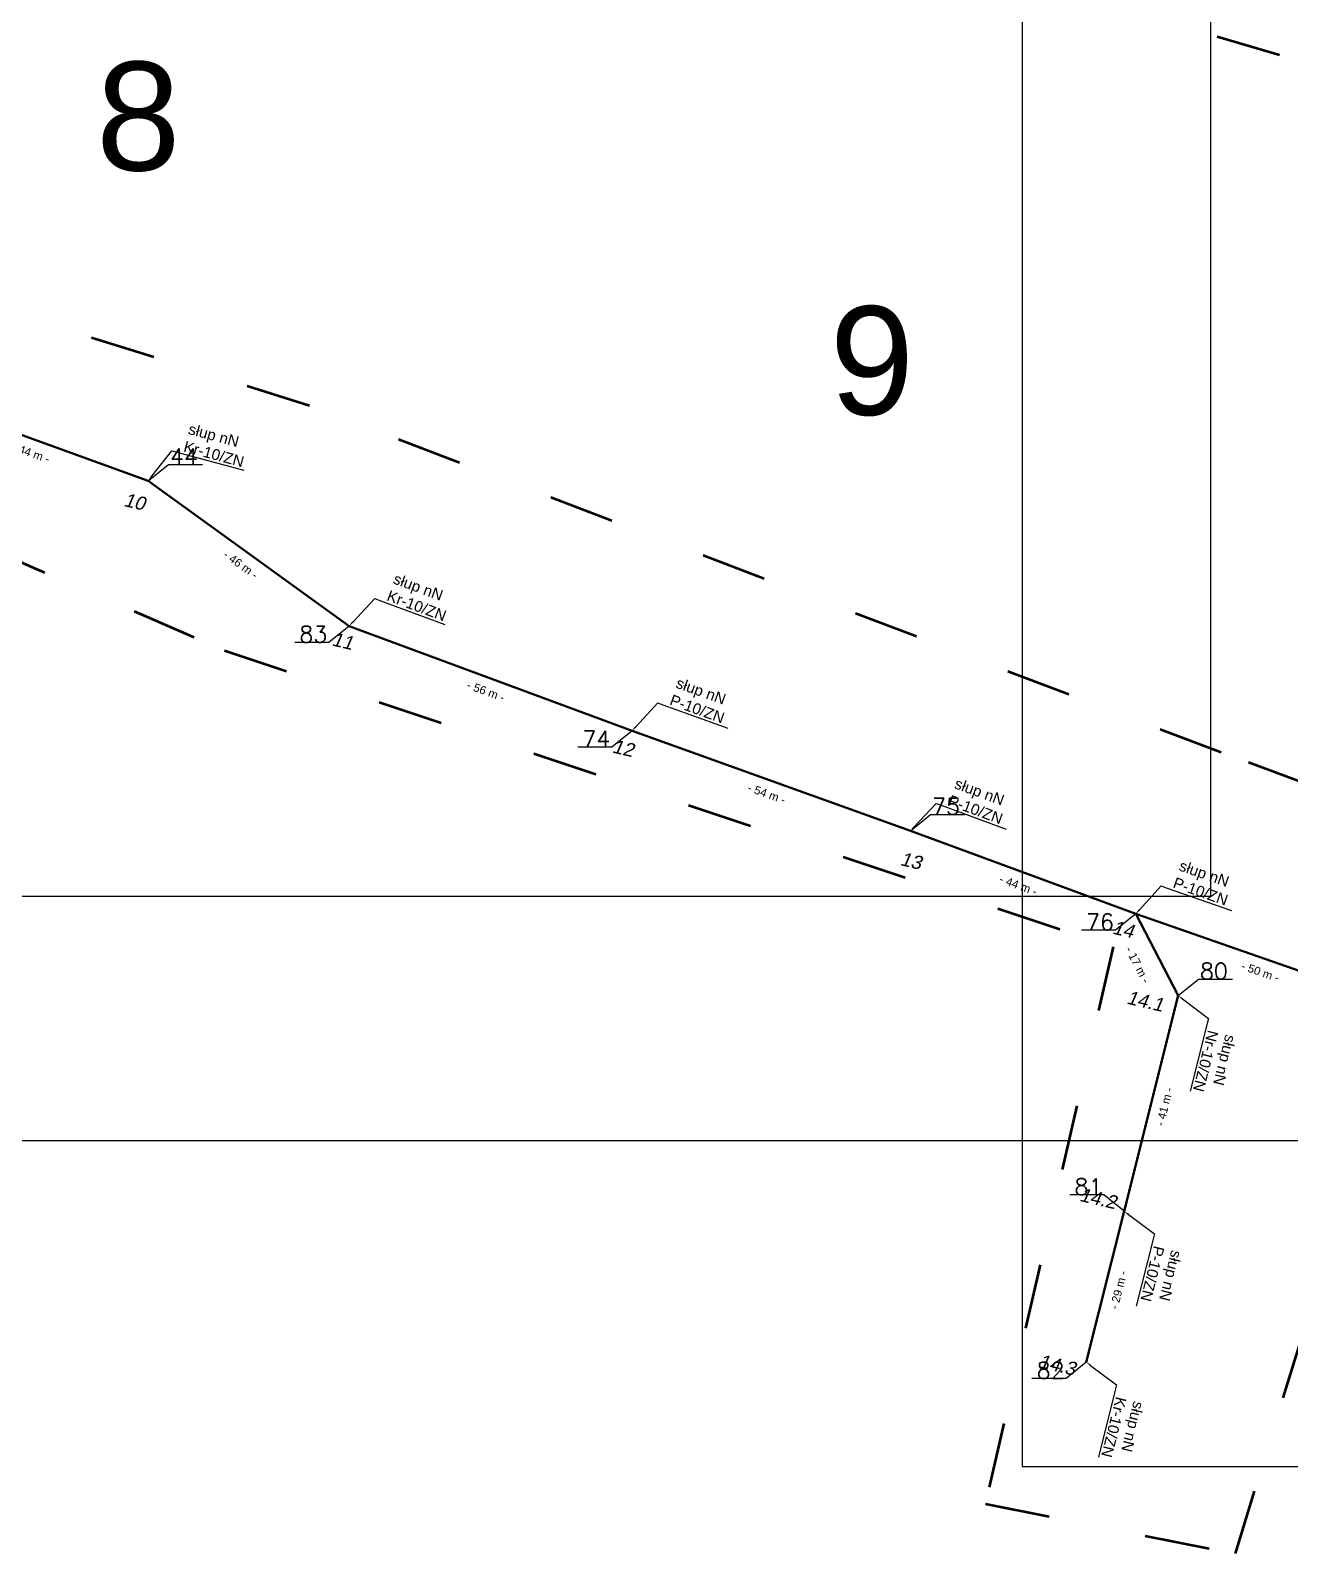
# Model space of a CAD drawing. Header units: metres. Extents: x 7540627 to 7542972, y 5787273 to 5789259.
# Drawn here: x 7542199.4 to 7542431, y 5788217.3 to 5788497.6 of the extents above; entities that cross this region are included whole.
import ezdxf
from ezdxf import colors
from ezdxf.entities.mleader import LeaderData, LeaderLine
from ezdxf.math import Vec2, Vec3

# ---------------------------------------------------------------- set-up
doc = ezdxf.new("R2010")
doc.units = ezdxf.units.M
doc.header["$MEASUREMENT"] = 0
doc.linetypes.add('ACAD_ISO03W100', pattern=[30, 12, -18])
for name, color, linetype, lineweight in [('!TELE', 30, 'Continuous', 40), ('!trafo', 6, 'ACAD_ISO03W100', 50), ('_numery slupow etap 4 cz. 2', 7, 'Continuous', 40)]:
    doc.layers.add(name, color=color, linetype=linetype, lineweight=lineweight)
for name, color, linetype in [('!wymiary', 7, 'Continuous'), ('_MM opisy', 7, 'Continuous'), ('makro-numeracja-punktow', 7, 'Continuous')]:
    doc.layers.add(name, color=color, linetype=linetype)
doc.layers.add('WT_arkusze', color=1, linetype='Continuous', plot=False)
doc.styles.add('GeodText', font='romans.shx')
doc.styles.get("Standard").update_dxf_attribs({"font": 'arial.ttf'})
doc.dimstyles.new('opis linie', dxfattribs={"dimtxt": 1.5, "dimasz": 2.5, "dimexe": 1.25, "dimexo": 0.625, "dimgap": 2.5, "dimtad": 4, "dimdec": 0, "dimtxsty": 'Standard', "dimcen": 2.5, "dimse1": 1, "dimse2": 1, "dimsd1": 1, "dimsd2": 1, "dimclrt": 256, "dimazin": 3, "dimtfac": 1, "dimtdec": 0, "dimtmove": 0, "dimatfit": 3, "dimtfill": 1})
doc.dimstyles.get("Standard").update_dxf_attribs({"dimtxt": 2.5, "dimasz": 2.5, "dimexe": 1.25, "dimexo": 0.625, "dimtad": 1, "dimtxsty": 'Standard', "dimcen": 2.5, "dimazin": 3, "dimtfac": 1, "dimtmove": 0, "dimatfit": 3})

# ---------------------------------------------------------------- blocks, each defined once
blk = doc.blocks.new('*D161')
at = {"layer": '!wymiary', "insert": (7542403.1, 5788325.67), "char_height": 1.5, "attachment_point": 5, "rotation": 297.4602, "bg_fill": 3, "box_fill_scale": 1.25, "bg_fill_color": 257, "bg_fill_transparency": 0}
blk.add_mtext('\\A1;- 17 m -', dxfattribs=at)
blk = doc.blocks.new('*D162')
at = {"layer": '!wymiary', "insert": (7542408.02, 5788299.55), "char_height": 1.5, "attachment_point": 5, "rotation": 75.943, "bg_fill": 3, "box_fill_scale": 1.25, "bg_fill_color": 257, "bg_fill_transparency": 0}
blk.add_mtext('\\A1;- 41 m -', dxfattribs=at)
blk = doc.blocks.new('*D163')
at = {"layer": '!wymiary', "insert": (7542399.57, 5788265.81), "char_height": 1.5, "attachment_point": 5, "rotation": 75.9201, "bg_fill": 3, "box_fill_scale": 1.25, "bg_fill_color": 257, "bg_fill_transparency": 0}
blk.add_mtext('\\A1;- 29 m -', dxfattribs=at)
blk = doc.blocks.new('*D194')
at = {"layer": '!wymiary', "insert": (7542425.66, 5788324.37), "char_height": 1.5, "attachment_point": 5, "rotation": 340.7547, "bg_fill": 3, "box_fill_scale": 1.25, "bg_fill_color": 257, "bg_fill_transparency": 0}
blk.add_mtext('\\A1;- 50 m -', dxfattribs=at)
blk = doc.blocks.new('*D195')
at = {"layer": '!wymiary', "insert": (7542381.14, 5788340.33), "char_height": 1.5, "attachment_point": 5, "rotation": 339.7885, "bg_fill": 3, "box_fill_scale": 1.25, "bg_fill_color": 257, "bg_fill_transparency": 0}
blk.add_mtext('\\A1;- 44 m -', dxfattribs=at)
blk = doc.blocks.new('*D196')
at = {"layer": '!wymiary', "insert": (7542334.82, 5788357.16), "char_height": 1.5, "attachment_point": 5, "rotation": 340.1881, "bg_fill": 3, "box_fill_scale": 1.25, "bg_fill_color": 257, "bg_fill_transparency": 0}
blk.add_mtext('\\A1;- 54 m -', dxfattribs=at)
blk = doc.blocks.new('*D197')
at = {"layer": '!wymiary', "insert": (7542283.15, 5788376.02), "char_height": 1.5, "attachment_point": 5, "rotation": 339.7091, "bg_fill": 3, "box_fill_scale": 1.25, "bg_fill_color": 257, "bg_fill_transparency": 0}
blk.add_mtext('\\A1;- 56 m -', dxfattribs=at)
blk = doc.blocks.new('*D198')
at = {"layer": '!wymiary', "insert": (7542238.04, 5788399.33), "char_height": 1.5, "attachment_point": 5, "rotation": 324.1236, "bg_fill": 3, "box_fill_scale": 1.25, "bg_fill_color": 257, "bg_fill_transparency": 0}
blk.add_mtext('\\A1;- 46 m -', dxfattribs=at)
blk = doc.blocks.new('*D199')
at = {"layer": '!wymiary', "insert": (7542199.43, 5788419.89), "char_height": 1.5, "attachment_point": 5, "rotation": 340.0899, "bg_fill": 3, "box_fill_scale": 1.25, "bg_fill_color": 257, "bg_fill_transparency": 0}
blk.add_mtext('\\A1;- 44 m -', dxfattribs=at)

msp = doc.modelspace()

# ---------------------------------------------------------------- linework, layer by layer
at = {"layer": '!TELE'}
msp.add_lwpolyline([(7542064.05, 5788472.74), (7542099.77, 5788459.89), (7542137.32, 5788444.87), (7542179.51, 5788429.76), (7542221.05, 5788414.72), (7542257.98, 5788388.01), (7542310.07, 5788368.75), (7542361.27, 5788350.31), (7542402.74, 5788335.04), (7542450.23, 5788318.46), (7542498.05, 5788300.46), (7542541.58, 5788282.31)], dxfattribs=at)
at = {"layer": '!TELE', "elevation": 176.08}
msp.add_lwpolyline([(7542402.74, 5788335.04), (7542410.55, 5788320), (7542400.62, 5788280.32), (7542393.65, 5788252.53)], dxfattribs=at)

# ---------------------------------------------------------------- texts
at = {"layer": 'makro-numeracja-punktow', "lineweight": 30, "char_height": 3, "attachment_point": 9, "line_spacing_factor": 0.8, "style": 'GeodText'}
for s, insert in [('81', (7542396.62, 5788283.32)), ('82', (7542389.65, 5788249.53))]:
    msp.add_mtext(s, dxfattribs=dict(at, insert=insert))
at = {"layer": 'WT_arkusze', "char_height": 20, "attachment_point": 5}
for s, insert in [('8', (7542219.2, 5788481.73)), ('9', (7542354.2, 5788436.73))]:
    msp.add_mtext(s, dxfattribs=dict(at, insert=insert))

# ---------------------------------------------------------------- next in the draw order: leaders
at = {"layer": '_MM opisy'}
ml = msp.add_multileader_mtext('Standard', dxfattribs=at)
ml.set_content('\\pxql;słup nN\\PKr-10/ZN', color=256)
ml.set_leader_properties()
ml.build(insert=Vec2(0, 0))
ml.multileader.update_dxf_attribs({"has_text_frame": 1, "text_left_attachment_type": 5, "text_right_attachment_type": 5, "dogleg_length": 1, "arrow_head_size": 1})
ctx = ml.context
ctx.base_point, ctx.char_height, ctx.arrow_head_size, ctx.landing_gap_size, ctx.plane_origin, ctx.plane_x_axis, ctx.plane_y_axis = Vec3(7542226.32, 5788420.02), 2, 1, 1, Vec3(7542222.35, 5788412.99), Vec3(0.965395, -0.260792), Vec3(0.260792, 0.965395)
ctx.left_attachment, ctx.right_attachment = 5, 5
notes = []
notes.append((ctx, [(0, (1, 1, 0), (7542225.35, 5788420.29), (0.965395, -0.260792), 1, [(0, [(7542221.06, 5788414.81), (7542225.35, 5788420.29)], 0, [])])]))
ctx.mtext.insert, ctx.mtext.text_direction, ctx.mtext.rotation, ctx.mtext.flow_direction = Vec3(7542228.78, 5788425.33), Vec3(0.965395, -0.260792), 6.019343, 5
ctx.mtext.has_bg_fill, ctx.mtext.bg_color, ctx.mtext.bg_scale_factor, ctx.mtext.bg_transparency, ctx.mtext.use_window_bg_color = 1, -1023410175, 1, 0, 1
ml = msp.add_multileader_mtext('Standard', dxfattribs=at)
ml.set_content('\\pxql;słup nN\\PKr-10/ZN', color=256)
ml.set_leader_properties()
ml.build(insert=Vec2(0, 0))
ml.multileader.update_dxf_attribs({"has_text_frame": 1, "text_left_attachment_type": 5, "text_right_attachment_type": 5, "dogleg_length": 1, "arrow_head_size": 1})
ctx = ml.context
ctx.base_point, ctx.char_height, ctx.arrow_head_size, ctx.landing_gap_size, ctx.plane_origin, ctx.plane_x_axis, ctx.plane_y_axis = Vec3(7542263.68, 5788392.73), 2, 1, 1, Vec3(7542259.1, 5788386.08), Vec3(0.937944, -0.346787), Vec3(0.346787, 0.937944)
ctx.left_attachment, ctx.right_attachment = 5, 5
notes.append((ctx, [(0, (1, 1, 0), (7542262.74, 5788393.08), (0.937944, -0.346787), 1, [(0, [(7542257.98, 5788388.01), (7542262.74, 5788393.08)], 0, [])])]))
ctx.mtext.insert, ctx.mtext.text_direction, ctx.mtext.rotation, ctx.mtext.flow_direction = Vec3(7542266.62, 5788397.79), Vec3(0.937944, -0.346787), 5.929042, 5
ctx.mtext.has_bg_fill, ctx.mtext.bg_color, ctx.mtext.bg_scale_factor, ctx.mtext.bg_transparency, ctx.mtext.use_window_bg_color = 1, -1023410175, 1, 0, 1
ml = msp.add_multileader_mtext('Standard', dxfattribs=at)
ml.set_content('\\pxql;słup nN\\PP-10/ZN', color=256)
ml.set_leader_properties()
ml.build(insert=Vec2(0, 0))
ml.multileader.update_dxf_attribs({"has_text_frame": 1, "text_left_attachment_type": 5, "text_right_attachment_type": 5, "dogleg_length": 1, "arrow_head_size": 1})
ctx = ml.context
ctx.base_point, ctx.char_height, ctx.arrow_head_size, ctx.landing_gap_size, ctx.plane_origin, ctx.plane_x_axis, ctx.plane_y_axis = Vec3(7542315.73, 5788373.52), 2, 1, 1, Vec3(7542311.2, 5788366.83), Vec3(0.94081, -0.338934), Vec3(0.338934, 0.94081)
ctx.left_attachment, ctx.right_attachment = 5, 5
notes.append((ctx, [(0, (1, 1, 0), (7542314.79, 5788373.86), (0.94081, -0.338934), 1, [(0, [(7542310.07, 5788368.75), (7542314.79, 5788373.86)], 0, [])])]))
ctx.mtext.insert, ctx.mtext.text_direction, ctx.mtext.rotation, ctx.mtext.flow_direction = Vec3(7542318.63, 5788378.61), Vec3(0.94081, -0.338934), 5.937402, 5
ctx.mtext.has_bg_fill, ctx.mtext.bg_color, ctx.mtext.bg_scale_factor, ctx.mtext.bg_transparency, ctx.mtext.use_window_bg_color = 1, -1023410175, 1, 0, 1
ml = msp.add_multileader_mtext('Standard', dxfattribs=at)
ml.set_content('\\pxql;słup nN\\PP-10/ZN', color=256)
ml.set_leader_properties()
ml.build(insert=Vec2(0, 0))
ml.multileader.update_dxf_attribs({"has_text_frame": 1, "text_left_attachment_type": 5, "text_right_attachment_type": 5, "dogleg_length": 1, "arrow_head_size": 1})
ctx = ml.context
ctx.base_point, ctx.char_height, ctx.arrow_head_size, ctx.landing_gap_size, ctx.plane_origin, ctx.plane_x_axis, ctx.plane_y_axis = Vec3(7542366.96, 5788355.04), 2, 1, 1, Vec3(7542362.39, 5788348.38), Vec3(0.938424, -0.345486), Vec3(0.345486, 0.938424)
ctx.left_attachment, ctx.right_attachment = 5, 5
notes.append((ctx, [(0, (1, 1, 0), (7542366.02, 5788355.38), (0.938424, -0.345486), 1, [(0, [(7542361.27, 5788350.31), (7542366.02, 5788355.38)], 0, [])])]))
ctx.mtext.insert, ctx.mtext.text_direction, ctx.mtext.rotation, ctx.mtext.flow_direction = Vec3(7542369.89, 5788360.1), Vec3(0.938424, -0.345486), 5.930428, 5
ctx.mtext.has_bg_fill, ctx.mtext.bg_color, ctx.mtext.bg_scale_factor, ctx.mtext.bg_transparency, ctx.mtext.use_window_bg_color = 1, -1023410175, 1, 0, 1
ml = msp.add_multileader_mtext('Standard', dxfattribs=at)
ml.set_content('\\pxql;słup nN\\PP-10/ZN', color=256)
ml.set_leader_properties()
ml.build(insert=Vec2(0, 0))
ml.multileader.update_dxf_attribs({"has_text_frame": 1, "text_left_attachment_type": 5, "text_right_attachment_type": 5, "dogleg_length": 1, "arrow_head_size": 1})
ctx = ml.context
ctx.base_point, ctx.char_height, ctx.arrow_head_size, ctx.landing_gap_size, ctx.plane_origin, ctx.plane_x_axis, ctx.plane_y_axis = Vec3(7542408.35, 5788339.86), 2, 1, 1, Vec3(7542403.89, 5788333.13), Vec3(0.944116, -0.329613), Vec3(0.329613, 0.944116)
ctx.left_attachment, ctx.right_attachment = 5, 5
notes.append((ctx, [(0, (1, 1, 0), (7542407.41, 5788340.19), (0.944116, -0.329613), 1, [(0, [(7542402.74, 5788335.04), (7542407.41, 5788340.19)], 0, [])])]))
ctx.mtext.insert, ctx.mtext.text_direction, ctx.mtext.rotation, ctx.mtext.flow_direction = Vec3(7542411.2, 5788344.98), Vec3(0.944116, -0.329613), 5.947292, 5
ctx.mtext.has_bg_fill, ctx.mtext.bg_color, ctx.mtext.bg_scale_factor, ctx.mtext.bg_transparency, ctx.mtext.use_window_bg_color = 1, -1023410175, 1, 0, 1
ml = msp.add_multileader_mtext('Standard', dxfattribs=at)
ml.set_content('\\pxql;słup nN\\PNr-10/ZN', color=256)
ml.set_leader_properties()
ml.build(insert=Vec2(0, 0))
ml.multileader.update_dxf_attribs({"has_text_frame": 1, "text_left_attachment_type": 5, "text_right_attachment_type": 5, "dogleg_length": 1, "arrow_head_size": 1})
ctx = ml.context
ctx.base_point, ctx.char_height, ctx.arrow_head_size, ctx.landing_gap_size, ctx.plane_origin, ctx.plane_x_axis, ctx.plane_y_axis = Vec3(7542415.87, 5788314.84), 2, 1, 1, Vec3(7542408.76, 5788318.68), Vec3(-0.242886, -0.970055), Vec3(0.970055, -0.242886)
ctx.left_attachment, ctx.right_attachment = 5, 5
notes.append((ctx, [(0, (1, 1, 0), (7542416.11, 5788315.81), (-0.242886, -0.970055), 1, [(0, [(7542410.55, 5788320), (7542416.11, 5788315.81)], 0, [])])]))
ctx.mtext.insert, ctx.mtext.text_direction, ctx.mtext.rotation, ctx.mtext.flow_direction = Vec3(7542421.22, 5788312.47), Vec3(-0.242886, -0.970055), 4.467049, 5
ctx.mtext.has_bg_fill, ctx.mtext.bg_color, ctx.mtext.bg_scale_factor, ctx.mtext.bg_transparency, ctx.mtext.use_window_bg_color = 1, -1023410175, 1, 0, 1
ml = msp.add_multileader_mtext('Standard', dxfattribs=at)
ml.set_content('\\pxql;słup nN\\PP-10/ZN', color=256)
ml.set_leader_properties()
ml.build(insert=Vec2(0, 0))
ml.multileader.update_dxf_attribs({"has_text_frame": 1, "text_left_attachment_type": 5, "text_right_attachment_type": 5, "dogleg_length": 1, "arrow_head_size": 1})
ctx = ml.context
ctx.base_point, ctx.char_height, ctx.arrow_head_size, ctx.landing_gap_size, ctx.plane_origin, ctx.plane_x_axis, ctx.plane_y_axis = Vec3(7542405.93, 5788275.16), 2, 1, 1, Vec3(7542398.82, 5788279), Vec3(-0.243275, -0.969957), Vec3(0.969957, -0.243275)
ctx.left_attachment, ctx.right_attachment = 5, 5
notes.append((ctx, [(0, (1, 1, 0), (7542406.17, 5788276.13), (-0.243275, -0.969957), 1, [(0, [(7542400.62, 5788280.32), (7542406.17, 5788276.13)], 0, [])])]))
ctx.mtext.insert, ctx.mtext.text_direction, ctx.mtext.rotation, ctx.mtext.flow_direction = Vec3(7542411.28, 5788272.79), Vec3(-0.243275, -0.969957), 4.466648, 5
ctx.mtext.has_bg_fill, ctx.mtext.bg_color, ctx.mtext.bg_scale_factor, ctx.mtext.bg_transparency, ctx.mtext.use_window_bg_color = 1, -1023410175, 1, 0, 1
ml = msp.add_multileader_mtext('Standard', dxfattribs=at)
ml.set_content('\\pxql;słup nN\\PKr-10/ZN', color=256)
ml.set_leader_properties()
ml.build(insert=Vec2(0, 0))
ml.multileader.update_dxf_attribs({"has_text_frame": 1, "text_left_attachment_type": 5, "text_right_attachment_type": 5, "dogleg_length": 1, "arrow_head_size": 1})
ctx = ml.context
ctx.base_point, ctx.char_height, ctx.arrow_head_size, ctx.landing_gap_size, ctx.plane_origin, ctx.plane_x_axis, ctx.plane_y_axis = Vec3(7542398.96, 5788247.37), 2, 1, 1, Vec3(7542391.85, 5788251.21), Vec3(-0.243275, -0.969957), Vec3(0.969957, -0.243275)
ctx.left_attachment, ctx.right_attachment = 5, 5
notes.append((ctx, [(0, (1, 1, 0), (7542399.2, 5788248.34), (-0.243275, -0.969957), 1, [(0, [(7542393.65, 5788252.53), (7542399.2, 5788248.34)], 0, [])])]))
ctx.mtext.insert, ctx.mtext.text_direction, ctx.mtext.rotation, ctx.mtext.flow_direction = Vec3(7542404.31, 5788245), Vec3(-0.243275, -0.969957), 4.466648, 5
ctx.mtext.has_bg_fill, ctx.mtext.bg_color, ctx.mtext.bg_scale_factor, ctx.mtext.bg_transparency, ctx.mtext.use_window_bg_color = 1, -1023410175, 1, 0, 1
for ctx, leaders in notes:
    for number, flags, end, landing, length, lines in leaders:
        leader = LeaderData()
        leader.index, (leader.has_last_leader_line, leader.has_dogleg_vector, leader.attachment_direction) = number, flags
        leader.last_leader_point, leader.dogleg_vector, leader.dogleg_length = Vec3(end), Vec3(landing), length
        for number, points, colour, breaks in lines:
            line = LeaderLine()
            line.index, line.vertices, line.color, line.breaks = number, Vec3.list(points), colors.encode_raw_color(colour), breaks
            leader.lines.append(line)
        ctx.leaders.append(leader)

# ---------------------------------------------------------------- next in the draw order: linework, layer by layer
at = {"layer": '!trafo', "color": 3}
for points in [[(7542250.69, 5788428.57), (7542063.94, 5788486.9), (7541878.81, 5788550.25), (7541759.4, 5788585.9), (7541623.25, 5788631.62), (7541446.72, 5788742.49), (7541430.33, 5788757.18), (7541401.09, 5788709.76), (7541527.78, 5788635.17), (7541506.86, 5788608.34), (7541098.38, 5788593.04), (7541088.21, 5788563.82), (7541529.11, 5788568.63), (7541576.63, 5788616.4), (7541620.8, 5788573.37), (7542029.47, 5788456.74), (7542029.33, 5788402.26), (7542064.43, 5788387.98), (7542080.8, 5788450.39), (7542235.08, 5788383.52)], [(7542069.24, 5788579.5), (7542112.55, 5788543.58), (7542130.04, 5788581.62), (7542466.51, 5788482.09), (7542844.03, 5788259.49), (7542866.16, 5788312.53), (7542503.5, 5788524.2), (7542139.52, 5788630.94), (7542169.31, 5788722.61), (7542104.89, 5788742.32), (7542069.24, 5788579.5)], [(7542375.07, 5788226.43), (7542421.08, 5788217.3), (7542447.12, 5788301.92), (7542560.44, 5788256.8), (7542575.33, 5788306.47), (7542418.48, 5788364.73), (7542250.69, 5788428.57)], [(7542235.08, 5788383.52), (7542398.59, 5788328.95), (7542375.07, 5788226.43)]]:
    msp.add_lwpolyline(points, dxfattribs=at)

# ---------------------------------------------------------------- next in the draw order: texts
at = {"layer": 'makro-numeracja-punktow', "lineweight": 30, "char_height": 3, "attachment_point": 7, "line_spacing_factor": 0.8, "style": 'GeodText'}
for s, insert in [('44', (7542225.05, 5788417.72)), ('75', (7542365.27, 5788353.31))]:
    msp.add_mtext(s, dxfattribs=dict(at, insert=insert))

# ---------------------------------------------------------------- next in the draw order: dimensions: what is measured, and where the dimension line sits
at = {"layer": '!wymiary'}
dim = msp.add_aligned_dim(p1=(7542402.74, 5788335.04), p2=(7542410.55, 5788320), distance=-0.75, dimstyle='opis linie', dxfattribs=at)
dim.commit()
dim.dimension.update_dxf_attribs({"geometry": '*D161', "text_midpoint": (7542403.1, 5788325.67)})

# ---------------------------------------------------------------- next in the draw order: dimensions: what is measured, and where the dimension line sits
dim = msp.add_aligned_dim(p1=(7542410.55, 5788320), p2=(7542400.62, 5788280.32), distance=-0.75, dimstyle='opis linie', dxfattribs=at)
dim.commit()
dim.dimension.update_dxf_attribs({"geometry": '*D162', "text_midpoint": (7542408.02, 5788299.55)})

# ---------------------------------------------------------------- next in the draw order: dimensions: what is measured, and where the dimension line sits
for p1, p2, picture, middle in [((7542450.23, 5788318.46), (7542402.74, 5788335.04), '*D194', (7542425.66, 5788324.37)), ((7542400.62, 5788280.32), (7542393.65, 5788252.53), '*D163', (7542399.57, 5788265.81))]:
    dim = msp.add_aligned_dim(p1=p1, p2=p2, distance=-0.75, dimstyle='opis linie', dxfattribs=at)
    dim.commit()
    dim.dimension.update_dxf_attribs({"geometry": picture, "text_midpoint": middle})

# ---------------------------------------------------------------- next in the draw order: texts
at = {"layer": '_numery slupow etap 4 cz. 2', "oblique": 10}
for s, p in [('14', (7542398.32, 5788331.42)), ('14.1', (7542400.94, 5788318.54)), ('14.2', (7542392.26, 5788282.22)), ('14.3', (7542384.76, 5788251.58))]:
    msp.add_text(s, height=2.5, rotation=346.8099, dxfattribs=at).set_placement(p)
at = {"layer": 'makro-numeracja-punktow', "lineweight": 30, "insert": (7542414.55, 5788323), "char_height": 3, "attachment_point": 7, "line_spacing_factor": 0.8, "style": 'GeodText'}
msp.add_mtext('80', dxfattribs=at)

# ---------------------------------------------------------------- next in the draw order: dimensions: what is measured, and where the dimension line sits
at = {"layer": '!wymiary'}
dim = msp.add_aligned_dim(p1=(7542402.74, 5788335.04), p2=(7542361.27, 5788350.31), distance=-0.75, dimstyle='opis linie', dxfattribs=at)
dim.commit()
dim.dimension.update_dxf_attribs({"geometry": '*D195', "text_midpoint": (7542381.14, 5788340.33)})

# ---------------------------------------------------------------- next in the draw order: leaders
at = {"layer": 'makro-numeracja-punktow', "lineweight": 30, "has_arrowhead": 0, "annotation_type": 0, "has_hookline": 1, "hookline_direction": 0, "text_width": 5.46}
msp.add_leader([(7542410.55, 5788320), (7542414.29, 5788323), (7542414.46, 5788323)], dimstyle='Standard', dxfattribs=at)
at = {"layer": 'makro-numeracja-punktow', "lineweight": 30, "has_arrowhead": 0, "annotation_type": 0, "has_hookline": 1, "hookline_direction": 0, "text_width": 5.46, "horizontal_direction": (-1, 0, 0)}
for points in [[(7542400.62, 5788280.32), (7542396.89, 5788283.32), (7542396.71, 5788283.32)], [(7542393.65, 5788252.53), (7542389.92, 5788249.53), (7542389.74, 5788249.53)]]:
    msp.add_leader(points, dimstyle='Standard', dxfattribs=at)

# ---------------------------------------------------------------- next in the draw order: linework, layer by layer
at = {"layer": 'WT_arkusze'}
msp.add_lwpolyline([(7542381.82, 5788233.31), (7542776.58, 5788233.31), (7542776.58, 5788520.14), (7542381.82, 5788520.14)], close=True, dxfattribs=at)

# ---------------------------------------------------------------- next in the draw order: texts
at = {"layer": '_numery slupow etap 4 cz. 2', "oblique": 10}
msp.add_text('13', height=2.5, rotation=346.8099, dxfattribs=at).set_placement((7542359.27, 5788344.03))
at = {"layer": 'makro-numeracja-punktow', "lineweight": 30, "insert": (7542398.74, 5788332.04), "char_height": 3, "attachment_point": 9, "line_spacing_factor": 0.8, "style": 'GeodText'}
msp.add_mtext('76', dxfattribs=at)

# ---------------------------------------------------------------- next in the draw order: dimensions: what is measured, and where the dimension line sits
at = {"layer": '!wymiary'}
dim = msp.add_aligned_dim(p1=(7542361.27, 5788350.31), p2=(7542310.07, 5788368.75), distance=-0.75, dimstyle='opis linie', dxfattribs=at)
dim.commit()
dim.dimension.update_dxf_attribs({"geometry": '*D196', "text_midpoint": (7542334.82, 5788357.16)})

# ---------------------------------------------------------------- next in the draw order: leaders
at = {"layer": 'makro-numeracja-punktow', "lineweight": 30, "has_arrowhead": 0, "annotation_type": 0, "has_hookline": 1, "hookline_direction": 0, "text_width": 5.46, "horizontal_direction": (-1, 0, 0)}
msp.add_leader([(7542402.74, 5788335.04), (7542399.01, 5788332.04), (7542398.83, 5788332.04)], dimstyle='Standard', dxfattribs=at)

# ---------------------------------------------------------------- next in the draw order: texts
at = {"layer": '_numery slupow etap 4 cz. 2', "oblique": 10}
msp.add_text('12', height=2.5, rotation=346.8099, dxfattribs=at).set_placement((7542306.28, 5788364.76))

# ---------------------------------------------------------------- next in the draw order: dimensions: what is measured, and where the dimension line sits
at = {"layer": '!wymiary'}
dim = msp.add_aligned_dim(p1=(7542310.07, 5788368.75), p2=(7542257.98, 5788388.01), distance=-0.75, dimstyle='opis linie', dxfattribs=at)
dim.commit()
dim.dimension.update_dxf_attribs({"geometry": '*D197', "text_midpoint": (7542283.15, 5788376.02)})

# ---------------------------------------------------------------- next in the draw order: leaders
at = {"layer": 'makro-numeracja-punktow', "lineweight": 30, "has_arrowhead": 0, "annotation_type": 0, "has_hookline": 1, "hookline_direction": 0, "text_width": 5.46}
msp.add_leader([(7542361.27, 5788350.31), (7542365, 5788353.31), (7542365.18, 5788353.31)], dimstyle='Standard', dxfattribs=at)

# ---------------------------------------------------------------- next in the draw order: texts
at = {"layer": '_numery slupow etap 4 cz. 2', "oblique": 10}
msp.add_text('11', height=2.5, rotation=346.8099, dxfattribs=at).set_placement((7542254.67, 5788384.47))
at = {"layer": 'makro-numeracja-punktow', "lineweight": 30, "insert": (7542306.07, 5788365.75), "char_height": 3, "attachment_point": 9, "line_spacing_factor": 0.8, "style": 'GeodText'}
msp.add_mtext('74', dxfattribs=at)

# ---------------------------------------------------------------- next in the draw order: dimensions: what is measured, and where the dimension line sits
at = {"layer": '!wymiary'}
dim = msp.add_aligned_dim(p1=(7542257.98, 5788388.01), p2=(7542221.05, 5788414.72), distance=-0.75, dimstyle='opis linie', dxfattribs=at)
dim.commit()
dim.dimension.update_dxf_attribs({"geometry": '*D198', "text_midpoint": (7542238.04, 5788399.33)})

# ---------------------------------------------------------------- next in the draw order: leaders
at = {"layer": 'makro-numeracja-punktow', "lineweight": 30, "has_arrowhead": 0, "annotation_type": 0, "has_hookline": 1, "hookline_direction": 0, "text_width": 5.46, "horizontal_direction": (-1, 0, 0)}
msp.add_leader([(7542310.07, 5788368.75), (7542306.34, 5788365.75), (7542306.16, 5788365.75)], dimstyle='Standard', dxfattribs=at)

# ---------------------------------------------------------------- next in the draw order: texts
at = {"layer": '_numery slupow etap 4 cz. 2', "oblique": 10}
msp.add_text('10', height=2.5, rotation=346.8099, dxfattribs=at).set_placement((7542216.39, 5788410.13))
at = {"layer": 'makro-numeracja-punktow', "lineweight": 30, "insert": (7542253.98, 5788385.01), "char_height": 3, "attachment_point": 9, "line_spacing_factor": 0.8, "style": 'GeodText'}
msp.add_mtext('83', dxfattribs=at)

# ---------------------------------------------------------------- next in the draw order: dimensions: what is measured, and where the dimension line sits
at = {"layer": '!wymiary'}
dim = msp.add_aligned_dim(p1=(7542221.05, 5788414.72), p2=(7542179.51, 5788429.76), distance=-0.75, dimstyle='opis linie', dxfattribs=at)
dim.commit()
dim.dimension.update_dxf_attribs({"geometry": '*D199', "text_midpoint": (7542199.43, 5788419.89)})

# ---------------------------------------------------------------- next in the draw order: leaders
at = {"layer": 'makro-numeracja-punktow', "lineweight": 30, "has_arrowhead": 0, "annotation_type": 0, "has_hookline": 1, "hookline_direction": 0, "text_width": 5.46, "horizontal_direction": (-1, 0, 0)}
msp.add_leader([(7542257.98, 5788388.01), (7542254.25, 5788385.01), (7542254.07, 5788385.01)], dimstyle='Standard', dxfattribs=at)

# ---------------------------------------------------------------- next in the draw order: linework, layer by layer
at = {"layer": 'WT_arkusze'}
for points in [[(7542021.82, 5788338.31), (7542416.58, 5788338.31), (7542416.58, 5788625.14), (7542021.82, 5788625.14)], [(7542156.82, 5788293.31), (7542551.58, 5788293.31), (7542551.58, 5788580.14), (7542156.82, 5788580.14)]]:
    msp.add_lwpolyline(points, close=True, dxfattribs=at)

# ---------------------------------------------------------------- next in the draw order: leaders
at = {"layer": 'makro-numeracja-punktow', "lineweight": 30, "has_arrowhead": 0, "annotation_type": 0, "has_hookline": 1, "hookline_direction": 0, "text_width": 5.46}
msp.add_leader([(7542221.05, 5788414.72), (7542224.78, 5788417.72), (7542224.96, 5788417.72)], dimstyle='Standard', dxfattribs=at)

doc.saveas('drawing.dxf')
